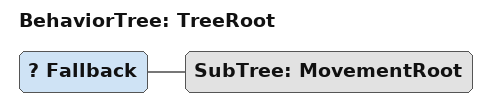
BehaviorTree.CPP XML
<?xml version="1.0" encoding="UTF-8"?>
<root BTCPP_format="4">
  <BehaviorTree ID="TreeRoot">
    <Fallback>
      <SubTree ID="MovementRoot"/>
    </Fallback>
  </BehaviorTree>

</root>
